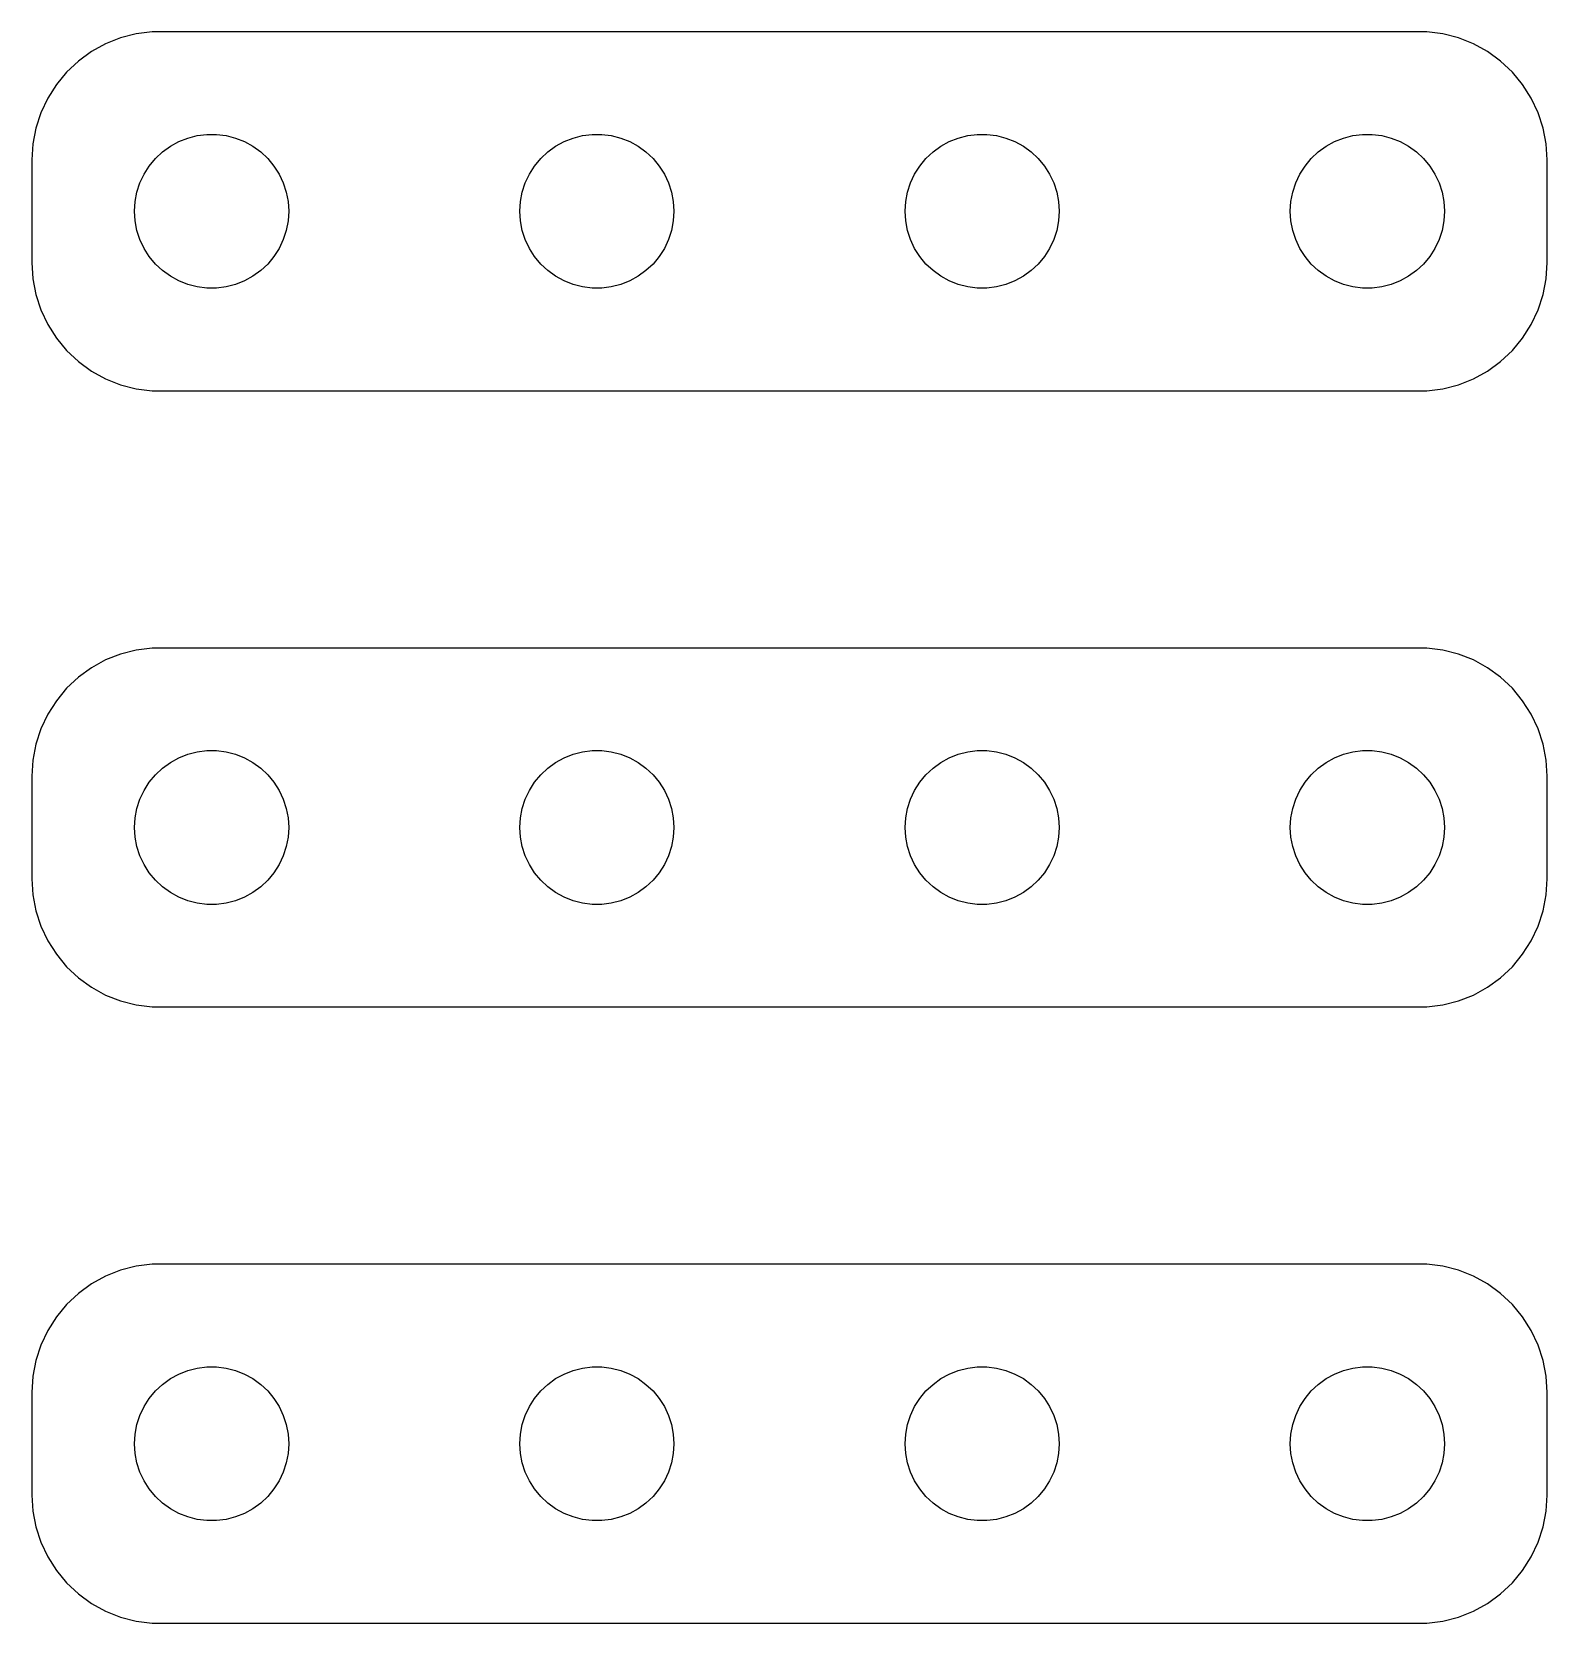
# Model space of a CAD drawing. Header units: metres. Extents: x -29.5 to 29.5, y 41 to 103.
import ezdxf

# ---------------------------------------------------------------- set-up
doc = ezdxf.new("R2010")
doc.units = ezdxf.units.M

msp = doc.modelspace()

# ---------------------------------------------------------------- linework, layer by layer
for p, q in [((-25.4369, 102.911), (-26.0451, 102.755)), ((-24.8139, 102.99), (-25.4369, 102.911)), ((24.8139, 102.99), (-24.8139, 102.99)), ((25.4369, 102.911), (24.8139, 102.99)), ((26.0451, 102.755), (25.4369, 102.911)), ((-26.6289, 102.524), (-27.1791, 102.222)), ((-26.0451, 102.755), (-26.6289, 102.524)), ((26.6289, 102.524), (26.0451, 102.755)), ((27.1791, 102.222), (26.6289, 102.524)), ((-27.6871, 101.853), (-28.1448, 101.423)), ((-27.1791, 102.222), (-27.6871, 101.853)), ((27.6871, 101.853), (27.1791, 102.222)), ((28.1448, 101.423), (27.6871, 101.853)), ((-28.1448, 101.423), (-28.5451, 100.939)), ((28.5451, 100.939), (28.1448, 101.423)), ((-28.8815, 100.409), (-29.1489, 99.8406)), ((-28.5451, 100.939), (-28.8815, 100.409)), ((28.8815, 100.409), (28.5451, 100.939)), ((29.1489, 99.8406), (28.8815, 100.409)), ((-29.1489, 99.8406), (-29.3429, 99.2434)), ((29.3429, 99.2434), (29.1489, 99.8406)), ((-29.3429, 99.2434), (-29.4606, 98.6267)), ((29.4606, 98.6267), (29.3429, 99.2434)), ((-29.4606, 98.6267), (-29.5, 98)), ((-24.1075, 98.533), (-23.7773, 98.7145)), ((-23.7773, 98.7145), (-23.427, 98.8532)), ((-23.427, 98.8532), (-23.0621, 98.9469)), ((-23.0621, 98.9469), (-22.6884, 98.9941)), ((-22.6884, 98.9941), (-22.3116, 98.9941)), ((-22.3116, 98.9941), (-21.9379, 98.9469)), ((-21.9379, 98.9469), (-21.5729, 98.8532)), ((-21.5729, 98.8532), (-21.2227, 98.7145)), ((-21.2227, 98.7145), (-20.8925, 98.533)), ((-9.10747, 98.533), (-8.77733, 98.7145)), ((-8.77733, 98.7145), (-8.42705, 98.8532)), ((-8.42705, 98.8532), (-8.06213, 98.9469)), ((-8.06213, 98.9469), (-7.68837, 98.9941)), ((-7.68837, 98.9941), (-7.31161, 98.9941)), ((-7.31161, 98.9941), (-6.93785, 98.9469)), ((-6.93785, 98.9469), (-6.57294, 98.8532)), ((-6.57294, 98.8532), (-6.22266, 98.7145)), ((-6.22266, 98.7145), (-5.89252, 98.533)), ((5.89252, 98.533), (6.22266, 98.7145)), ((6.22266, 98.7145), (6.57294, 98.8532)), ((6.57294, 98.8532), (6.93785, 98.9469)), ((6.93785, 98.9469), (7.31161, 98.9941)), ((7.31161, 98.9941), (7.68837, 98.9941)), ((7.68837, 98.9941), (8.06213, 98.9469)), ((8.06213, 98.9469), (8.42705, 98.8532)), ((8.42705, 98.8532), (8.77733, 98.7145)), ((8.77733, 98.7145), (9.10747, 98.533)), ((20.8925, 98.533), (21.2227, 98.7145)), ((21.2227, 98.7145), (21.5729, 98.8532)), ((21.5729, 98.8532), (21.9379, 98.9469)), ((21.9379, 98.9469), (22.3116, 98.9941)), ((22.3116, 98.9941), (22.6884, 98.9941)), ((22.6884, 98.9941), (23.0621, 98.9469)), ((23.0621, 98.9469), (23.427, 98.8532)), ((23.427, 98.8532), (23.7773, 98.7145)), ((23.7773, 98.7145), (24.1075, 98.533)), ((29.5, 98), (29.4606, 98.6267)), ((-29.5, 98), (-29.5, 94)), ((-24.927, 97.7634), (-24.6869, 98.0536)), ((-24.6869, 98.0536), (-24.4123, 98.3115)), ((-24.4123, 98.3115), (-24.1075, 98.533)), ((-20.8925, 98.533), (-20.5877, 98.3115)), ((-20.5877, 98.3115), (-20.3131, 98.0536)), ((-20.3131, 98.0536), (-20.0729, 97.7634)), ((-9.92705, 97.7634), (-9.6869, 98.0536)), ((-9.6869, 98.0536), (-9.41226, 98.3115)), ((-9.41226, 98.3115), (-9.10747, 98.533)), ((-5.89252, 98.533), (-5.58772, 98.3115)), ((-5.58772, 98.3115), (-5.31308, 98.0536)), ((-5.31308, 98.0536), (-5.07294, 97.7634)), ((5.07294, 97.7634), (5.31308, 98.0536)), ((5.31308, 98.0536), (5.58772, 98.3115)), ((5.58772, 98.3115), (5.89252, 98.533)), ((9.10747, 98.533), (9.41226, 98.3115)), ((9.41226, 98.3115), (9.6869, 98.0536)), ((9.6869, 98.0536), (9.92705, 97.7634)), ((20.0729, 97.7634), (20.3131, 98.0536)), ((20.3131, 98.0536), (20.5877, 98.3115)), ((20.5877, 98.3115), (20.8925, 98.533)), ((24.1075, 98.533), (24.4123, 98.3115)), ((24.4123, 98.3115), (24.6869, 98.0536)), ((24.6869, 98.0536), (24.927, 97.7634)), ((29.5, 94), (29.5, 98)), ((-25.2893, 97.1044), (-25.1289, 97.4453)), ((-25.1289, 97.4453), (-24.927, 97.7634)), ((-20.0729, 97.7634), (-19.8711, 97.4453)), ((-19.8711, 97.4453), (-19.7107, 97.1044)), ((-10.2893, 97.1044), (-10.1289, 97.4453)), ((-10.1289, 97.4453), (-9.92705, 97.7634)), ((-5.07294, 97.7634), (-4.87108, 97.4453)), ((-4.87108, 97.4453), (-4.71066, 97.1044)), ((4.71066, 97.1044), (4.87108, 97.4453)), ((4.87108, 97.4453), (5.07294, 97.7634)), ((9.92705, 97.7634), (10.1289, 97.4453)), ((10.1289, 97.4453), (10.2893, 97.1044)), ((19.7107, 97.1044), (19.8711, 97.4453)), ((19.8711, 97.4453), (20.0729, 97.7634)), ((24.927, 97.7634), (25.1289, 97.4453)), ((25.1289, 97.4453), (25.2893, 97.1044)), ((-25.4763, 96.376), (-25.4057, 96.7461)), ((-25.4057, 96.7461), (-25.2893, 97.1044)), ((-19.7107, 97.1044), (-19.5942, 96.7461)), ((-19.5942, 96.7461), (-19.5237, 96.376)), ((-10.4763, 96.376), (-10.4057, 96.7461)), ((-10.4057, 96.7461), (-10.2893, 97.1044)), ((-4.71066, 97.1044), (-4.59424, 96.7461)), ((-4.59424, 96.7461), (-4.52365, 96.376)), ((4.52365, 96.376), (4.59424, 96.7461)), ((4.59424, 96.7461), (4.71066, 97.1044)), ((10.2893, 97.1044), (10.4057, 96.7461)), ((10.4057, 96.7461), (10.4763, 96.376)), ((19.5237, 96.376), (19.5942, 96.7461)), ((19.5942, 96.7461), (19.7107, 97.1044)), ((25.2893, 97.1044), (25.4057, 96.7461)), ((25.4057, 96.7461), (25.4763, 96.376)), ((-25.5, 96), (-25.4763, 96.376)), ((-19.5237, 96.376), (-19.5, 96)), ((-10.5, 96), (-10.4763, 96.376)), ((-4.52365, 96.376), (-4.5, 96)), ((4.5, 96), (4.52365, 96.376)), ((10.4763, 96.376), (10.5, 96)), ((19.5, 96), (19.5237, 96.376)), ((25.4763, 96.376), (25.5, 96)), ((-25.4763, 95.624), (-25.5, 96)), ((-25.4057, 95.2539), (-25.4763, 95.624)), ((-19.5237, 95.624), (-19.5942, 95.2539)), ((-19.5, 96), (-19.5237, 95.624)), ((-10.4763, 95.624), (-10.5, 96)), ((-10.4057, 95.2539), (-10.4763, 95.624)), ((-4.52365, 95.624), (-4.59424, 95.2539)), ((-4.5, 96), (-4.52365, 95.624)), ((4.52365, 95.624), (4.5, 96)), ((4.59424, 95.2539), (4.52365, 95.624)), ((10.4763, 95.624), (10.4057, 95.2539)), ((10.5, 96), (10.4763, 95.624)), ((19.5237, 95.624), (19.5, 96)), ((19.5942, 95.2539), (19.5237, 95.624)), ((25.4763, 95.624), (25.4057, 95.2539)), ((25.5, 96), (25.4763, 95.624)), ((-25.2893, 94.8956), (-25.4057, 95.2539)), ((-25.1289, 94.5547), (-25.2893, 94.8956)), ((-19.7107, 94.8956), (-19.8711, 94.5547)), ((-19.5942, 95.2539), (-19.7107, 94.8956)), ((-10.2893, 94.8956), (-10.4057, 95.2539)), ((-10.1289, 94.5547), (-10.2893, 94.8956)), ((-4.71066, 94.8956), (-4.87108, 94.5547)), ((-4.59424, 95.2539), (-4.71066, 94.8956)), ((4.71066, 94.8956), (4.59424, 95.2539)), ((4.87108, 94.5547), (4.71066, 94.8956)), ((10.2893, 94.8956), (10.1289, 94.5547)), ((10.4057, 95.2539), (10.2893, 94.8956)), ((19.7107, 94.8956), (19.5942, 95.2539)), ((19.8711, 94.5547), (19.7107, 94.8956)), ((25.2893, 94.8956), (25.1289, 94.5547)), ((25.4057, 95.2539), (25.2893, 94.8956)), ((-24.927, 94.2366), (-25.1289, 94.5547)), ((-24.6869, 93.9464), (-24.927, 94.2366)), ((-20.0729, 94.2366), (-20.3131, 93.9464)), ((-19.8711, 94.5547), (-20.0729, 94.2366)), ((-9.92705, 94.2366), (-10.1289, 94.5547)), ((-9.6869, 93.9464), (-9.92705, 94.2366)), ((-5.07294, 94.2366), (-5.31308, 93.9464)), ((-4.87108, 94.5547), (-5.07294, 94.2366)), ((5.07294, 94.2366), (4.87108, 94.5547)), ((5.31308, 93.9464), (5.07294, 94.2366)), ((9.92705, 94.2366), (9.6869, 93.9464)), ((10.1289, 94.5547), (9.92705, 94.2366)), ((20.0729, 94.2366), (19.8711, 94.5547)), ((20.3131, 93.9464), (20.0729, 94.2366)), ((24.927, 94.2366), (24.6869, 93.9464)), ((25.1289, 94.5547), (24.927, 94.2366)), ((-29.5, 94), (-29.4606, 93.3733)), ((-24.4123, 93.6885), (-24.6869, 93.9464)), ((-24.1075, 93.467), (-24.4123, 93.6885)), ((-20.5877, 93.6885), (-20.8925, 93.467)), ((-20.3131, 93.9464), (-20.5877, 93.6885)), ((-9.41226, 93.6885), (-9.6869, 93.9464)), ((-9.10747, 93.467), (-9.41226, 93.6885)), ((-5.58772, 93.6885), (-5.89252, 93.467)), ((-5.31308, 93.9464), (-5.58772, 93.6885)), ((5.58772, 93.6885), (5.31308, 93.9464)), ((5.89252, 93.467), (5.58772, 93.6885)), ((9.41226, 93.6885), (9.10747, 93.467)), ((9.6869, 93.9464), (9.41226, 93.6885)), ((20.5877, 93.6885), (20.3131, 93.9464)), ((20.8925, 93.467), (20.5877, 93.6885)), ((24.4123, 93.6885), (24.1075, 93.467)), ((24.6869, 93.9464), (24.4123, 93.6885)), ((29.4606, 93.3733), (29.5, 94)), ((-29.4606, 93.3733), (-29.3429, 92.7566)), ((-23.7773, 93.2855), (-24.1075, 93.467)), ((-23.427, 93.1468), (-23.7773, 93.2855)), ((-23.0621, 93.0531), (-23.427, 93.1468)), ((-22.6884, 93.0059), (-23.0621, 93.0531)), ((-22.3116, 93.0059), (-22.6884, 93.0059)), ((-21.9379, 93.0531), (-22.3116, 93.0059)), ((-21.5729, 93.1468), (-21.9379, 93.0531)), ((-21.2227, 93.2855), (-21.5729, 93.1468)), ((-20.8925, 93.467), (-21.2227, 93.2855)), ((-8.77733, 93.2855), (-9.10747, 93.467)), ((-8.42705, 93.1468), (-8.77733, 93.2855)), ((-8.06213, 93.0531), (-8.42705, 93.1468)), ((-7.68837, 93.0059), (-8.06213, 93.0531)), ((-7.31161, 93.0059), (-7.68837, 93.0059)), ((-6.93785, 93.0531), (-7.31161, 93.0059)), ((-6.57294, 93.1468), (-6.93785, 93.0531)), ((-6.22266, 93.2855), (-6.57294, 93.1468)), ((-5.89252, 93.467), (-6.22266, 93.2855)), ((6.22266, 93.2855), (5.89252, 93.467)), ((6.57294, 93.1468), (6.22266, 93.2855)), ((6.93785, 93.0531), (6.57294, 93.1468)), ((7.31161, 93.0059), (6.93785, 93.0531)), ((7.68837, 93.0059), (7.31161, 93.0059)), ((8.06213, 93.0531), (7.68837, 93.0059)), ((8.42705, 93.1468), (8.06213, 93.0531)), ((8.77733, 93.2855), (8.42705, 93.1468)), ((9.10747, 93.467), (8.77733, 93.2855)), ((21.2227, 93.2855), (20.8925, 93.467)), ((21.5729, 93.1468), (21.2227, 93.2855)), ((21.9379, 93.0531), (21.5729, 93.1468)), ((22.3116, 93.0059), (21.9379, 93.0531)), ((22.6884, 93.0059), (22.3116, 93.0059)), ((23.0621, 93.0531), (22.6884, 93.0059)), ((23.427, 93.1468), (23.0621, 93.0531)), ((23.7773, 93.2855), (23.427, 93.1468)), ((24.1075, 93.467), (23.7773, 93.2855)), ((29.3429, 92.7566), (29.4606, 93.3733)), ((-29.3429, 92.7566), (-29.1489, 92.1594)), ((29.1489, 92.1594), (29.3429, 92.7566)), ((-29.1489, 92.1594), (-28.8815, 91.5912)), ((28.8815, 91.5912), (29.1489, 92.1594)), ((-28.8815, 91.5912), (-28.5451, 91.0611)), ((28.5451, 91.0611), (28.8815, 91.5912)), ((-28.5451, 91.0611), (-28.1448, 90.5773)), ((-28.1448, 90.5773), (-27.6871, 90.1474)), ((27.6871, 90.1474), (28.1448, 90.5773)), ((28.1448, 90.5773), (28.5451, 91.0611)), ((-27.6871, 90.1474), (-27.1791, 89.7784)), ((27.1791, 89.7784), (27.6871, 90.1474)), ((-27.1791, 89.7784), (-26.6289, 89.4759)), ((-26.6289, 89.4759), (-26.0451, 89.2447)), ((26.0451, 89.2447), (26.6289, 89.4759)), ((26.6289, 89.4759), (27.1791, 89.7784)), ((-26.0451, 89.2447), (-25.4369, 89.0886)), ((-25.4369, 89.0886), (-24.8139, 89.0099)), ((-24.8139, 89.0099), (24.8139, 89.0099)), ((24.8139, 89.0099), (25.4369, 89.0886)), ((25.4369, 89.0886), (26.0451, 89.2447)), ((-26.0451, 78.7553), (-26.6289, 78.5241)), ((-25.4369, 78.9114), (-26.0451, 78.7553)), ((-24.8139, 78.9901), (-25.4369, 78.9114)), ((24.8139, 78.9901), (-24.8139, 78.9901)), ((25.4369, 78.9114), (24.8139, 78.9901)), ((26.0451, 78.7553), (25.4369, 78.9114)), ((26.6289, 78.5241), (26.0451, 78.7553)), ((-27.1791, 78.2216), (-27.6871, 77.8526)), ((-26.6289, 78.5241), (-27.1791, 78.2216)), ((27.1791, 78.2216), (26.6289, 78.5241)), ((27.6871, 77.8526), (27.1791, 78.2216)), ((-27.6871, 77.8526), (-28.1448, 77.4227)), ((28.1448, 77.4227), (27.6871, 77.8526)), ((-28.5451, 76.9389), (-28.8815, 76.4088)), ((-28.1448, 77.4227), (-28.5451, 76.9389)), ((28.5451, 76.9389), (28.1448, 77.4227)), ((28.8815, 76.4088), (28.5451, 76.9389)), ((-28.8815, 76.4088), (-29.1489, 75.8406)), ((29.1489, 75.8406), (28.8815, 76.4088)), ((-29.1489, 75.8406), (-29.3429, 75.2434)), ((29.3429, 75.2434), (29.1489, 75.8406)), ((-29.3429, 75.2434), (-29.4606, 74.6267)), ((29.4606, 74.6267), (29.3429, 75.2434)), ((-29.4606, 74.6267), (-29.5, 74)), ((-24.4123, 74.3115), (-24.1075, 74.533)), ((-24.1075, 74.533), (-23.7773, 74.7145)), ((-23.7773, 74.7145), (-23.427, 74.8532)), ((-23.427, 74.8532), (-23.0621, 74.9469)), ((-23.0621, 74.9469), (-22.6884, 74.9941)), ((-22.6884, 74.9941), (-22.3116, 74.9941)), ((-22.3116, 74.9941), (-21.9379, 74.9469)), ((-21.9379, 74.9469), (-21.5729, 74.8532)), ((-21.5729, 74.8532), (-21.2227, 74.7145)), ((-21.2227, 74.7145), (-20.8925, 74.533)), ((-20.8925, 74.533), (-20.5877, 74.3115)), ((-9.41226, 74.3115), (-9.10747, 74.533)), ((-9.10747, 74.533), (-8.77733, 74.7145)), ((-8.77733, 74.7145), (-8.42705, 74.8532)), ((-8.42705, 74.8532), (-8.06213, 74.9469)), ((-8.06213, 74.9469), (-7.68837, 74.9941)), ((-7.68837, 74.9941), (-7.31161, 74.9941)), ((-7.31161, 74.9941), (-6.93785, 74.9469)), ((-6.93785, 74.9469), (-6.57294, 74.8532)), ((-6.57294, 74.8532), (-6.22266, 74.7145)), ((-6.22266, 74.7145), (-5.89252, 74.533)), ((-5.89252, 74.533), (-5.58772, 74.3115)), ((5.58772, 74.3115), (5.89252, 74.533)), ((5.89252, 74.533), (6.22266, 74.7145)), ((6.22266, 74.7145), (6.57294, 74.8532)), ((6.57294, 74.8532), (6.93785, 74.9469)), ((6.93785, 74.9469), (7.31161, 74.9941)), ((7.31161, 74.9941), (7.68837, 74.9941)), ((7.68837, 74.9941), (8.06213, 74.9469)), ((8.06213, 74.9469), (8.42705, 74.8532)), ((8.42705, 74.8532), (8.77733, 74.7145)), ((8.77733, 74.7145), (9.10747, 74.533)), ((9.10747, 74.533), (9.41226, 74.3115)), ((20.5877, 74.3115), (20.8925, 74.533)), ((20.8925, 74.533), (21.2227, 74.7145)), ((21.2227, 74.7145), (21.5729, 74.8532)), ((21.5729, 74.8532), (21.9379, 74.9469)), ((21.9379, 74.9469), (22.3116, 74.9941)), ((22.3116, 74.9941), (22.6884, 74.9941)), ((22.6884, 74.9941), (23.0621, 74.9469)), ((23.0621, 74.9469), (23.427, 74.8532)), ((23.427, 74.8532), (23.7773, 74.7145)), ((23.7773, 74.7145), (24.1075, 74.533)), ((24.1075, 74.533), (24.4123, 74.3115)), ((29.5, 74), (29.4606, 74.6267)), ((-29.5, 74), (-29.5, 70)), ((-25.1289, 73.4453), (-24.927, 73.7634)), ((-24.927, 73.7634), (-24.6869, 74.0536)), ((-24.6869, 74.0536), (-24.4123, 74.3115)), ((-20.5877, 74.3115), (-20.3131, 74.0536)), ((-20.3131, 74.0536), (-20.0729, 73.7634)), ((-20.0729, 73.7634), (-19.8711, 73.4453)), ((-10.1289, 73.4453), (-9.92705, 73.7634)), ((-9.92705, 73.7634), (-9.6869, 74.0536)), ((-9.6869, 74.0536), (-9.41226, 74.3115)), ((-5.58772, 74.3115), (-5.31308, 74.0536)), ((-5.31308, 74.0536), (-5.07294, 73.7634)), ((-5.07294, 73.7634), (-4.87108, 73.4453)), ((4.87108, 73.4453), (5.07294, 73.7634)), ((5.07294, 73.7634), (5.31308, 74.0536)), ((5.31308, 74.0536), (5.58772, 74.3115)), ((9.41226, 74.3115), (9.6869, 74.0536)), ((9.6869, 74.0536), (9.92705, 73.7634)), ((9.92705, 73.7634), (10.1289, 73.4453)), ((19.8711, 73.4453), (20.0729, 73.7634)), ((20.0729, 73.7634), (20.3131, 74.0536)), ((20.3131, 74.0536), (20.5877, 74.3115)), ((24.4123, 74.3115), (24.6869, 74.0536)), ((24.6869, 74.0536), (24.927, 73.7634)), ((24.927, 73.7634), (25.1289, 73.4453)), ((29.5, 70), (29.5, 74)), ((-25.2893, 73.1044), (-25.1289, 73.4453)), ((-19.8711, 73.4453), (-19.7107, 73.1044)), ((-10.2893, 73.1044), (-10.1289, 73.4453)), ((-4.87108, 73.4453), (-4.71066, 73.1044)), ((4.71066, 73.1044), (4.87108, 73.4453)), ((10.1289, 73.4453), (10.2893, 73.1044)), ((19.7107, 73.1044), (19.8711, 73.4453)), ((25.1289, 73.4453), (25.2893, 73.1044)), ((-25.4763, 72.376), (-25.4057, 72.7461)), ((-25.4057, 72.7461), (-25.2893, 73.1044)), ((-19.7107, 73.1044), (-19.5942, 72.7461)), ((-19.5942, 72.7461), (-19.5237, 72.376)), ((-10.4763, 72.376), (-10.4057, 72.7461)), ((-10.4057, 72.7461), (-10.2893, 73.1044)), ((-4.71066, 73.1044), (-4.59424, 72.7461)), ((-4.59424, 72.7461), (-4.52365, 72.376)), ((4.52365, 72.376), (4.59424, 72.7461)), ((4.59424, 72.7461), (4.71066, 73.1044)), ((10.2893, 73.1044), (10.4057, 72.7461)), ((10.4057, 72.7461), (10.4763, 72.376)), ((19.5237, 72.376), (19.5942, 72.7461)), ((19.5942, 72.7461), (19.7107, 73.1044)), ((25.2893, 73.1044), (25.4057, 72.7461)), ((25.4057, 72.7461), (25.4763, 72.376)), ((-25.5, 72), (-25.4763, 72.376)), ((-25.4763, 71.624), (-25.5, 72)), ((-19.5237, 72.376), (-19.5, 72)), ((-19.5, 72), (-19.5237, 71.624)), ((-10.5, 72), (-10.4763, 72.376)), ((-10.4763, 71.624), (-10.5, 72)), ((-4.52365, 72.376), (-4.5, 72)), ((-4.5, 72), (-4.52365, 71.624)), ((4.5, 72), (4.52365, 72.376)), ((4.52365, 71.624), (4.5, 72)), ((10.4763, 72.376), (10.5, 72)), ((10.5, 72), (10.4763, 71.624)), ((19.5, 72), (19.5237, 72.376)), ((19.5237, 71.624), (19.5, 72)), ((25.4763, 72.376), (25.5, 72)), ((25.5, 72), (25.4763, 71.624)), ((-25.4057, 71.2539), (-25.4763, 71.624)), ((-19.5237, 71.624), (-19.5942, 71.2539)), ((-10.4057, 71.2539), (-10.4763, 71.624)), ((-4.52365, 71.624), (-4.59424, 71.2539)), ((4.59424, 71.2539), (4.52365, 71.624)), ((10.4763, 71.624), (10.4057, 71.2539)), ((19.5942, 71.2539), (19.5237, 71.624)), ((25.4763, 71.624), (25.4057, 71.2539)), ((-25.2893, 70.8956), (-25.4057, 71.2539)), ((-25.1289, 70.5547), (-25.2893, 70.8956)), ((-19.7107, 70.8956), (-19.8711, 70.5547)), ((-19.5942, 71.2539), (-19.7107, 70.8956)), ((-10.2893, 70.8956), (-10.4057, 71.2539)), ((-10.1289, 70.5547), (-10.2893, 70.8956)), ((-4.71066, 70.8956), (-4.87108, 70.5547)), ((-4.59424, 71.2539), (-4.71066, 70.8956)), ((4.71066, 70.8956), (4.59424, 71.2539)), ((4.87108, 70.5547), (4.71066, 70.8956)), ((10.2893, 70.8956), (10.1289, 70.5547)), ((10.4057, 71.2539), (10.2893, 70.8956)), ((19.7107, 70.8956), (19.5942, 71.2539)), ((19.8711, 70.5547), (19.7107, 70.8956)), ((25.2893, 70.8956), (25.1289, 70.5547)), ((25.4057, 71.2539), (25.2893, 70.8956)), ((-24.927, 70.2366), (-25.1289, 70.5547)), ((-24.6869, 69.9464), (-24.927, 70.2366)), ((-20.0729, 70.2366), (-20.3131, 69.9464)), ((-19.8711, 70.5547), (-20.0729, 70.2366)), ((-9.92705, 70.2366), (-10.1289, 70.5547)), ((-9.6869, 69.9464), (-9.92705, 70.2366)), ((-5.07294, 70.2366), (-5.31308, 69.9464)), ((-4.87108, 70.5547), (-5.07294, 70.2366)), ((5.07294, 70.2366), (4.87108, 70.5547)), ((5.31308, 69.9464), (5.07294, 70.2366)), ((9.92705, 70.2366), (9.6869, 69.9464)), ((10.1289, 70.5547), (9.92705, 70.2366)), ((20.0729, 70.2366), (19.8711, 70.5547)), ((20.3131, 69.9464), (20.0729, 70.2366)), ((24.927, 70.2366), (24.6869, 69.9464)), ((25.1289, 70.5547), (24.927, 70.2366)), ((-29.5, 70), (-29.4606, 69.3733)), ((-24.4123, 69.6885), (-24.6869, 69.9464)), ((-24.1075, 69.467), (-24.4123, 69.6885)), ((-23.7773, 69.2855), (-24.1075, 69.467)), ((-20.8925, 69.467), (-21.2227, 69.2855)), ((-20.5877, 69.6885), (-20.8925, 69.467)), ((-20.3131, 69.9464), (-20.5877, 69.6885)), ((-9.41226, 69.6885), (-9.6869, 69.9464)), ((-9.10747, 69.467), (-9.41226, 69.6885)), ((-8.77733, 69.2855), (-9.10747, 69.467)), ((-5.89252, 69.467), (-6.22266, 69.2855)), ((-5.58772, 69.6885), (-5.89252, 69.467)), ((-5.31308, 69.9464), (-5.58772, 69.6885)), ((5.58772, 69.6885), (5.31308, 69.9464)), ((5.89252, 69.467), (5.58772, 69.6885)), ((6.22266, 69.2855), (5.89252, 69.467)), ((9.10747, 69.467), (8.77733, 69.2855)), ((9.41226, 69.6885), (9.10747, 69.467)), ((9.6869, 69.9464), (9.41226, 69.6885)), ((20.5877, 69.6885), (20.3131, 69.9464)), ((20.8925, 69.467), (20.5877, 69.6885)), ((21.2227, 69.2855), (20.8925, 69.467)), ((24.1075, 69.467), (23.7773, 69.2855)), ((24.4123, 69.6885), (24.1075, 69.467)), ((24.6869, 69.9464), (24.4123, 69.6885)), ((29.4606, 69.3733), (29.5, 70)), ((-29.4606, 69.3733), (-29.3429, 68.7566)), ((-23.427, 69.1468), (-23.7773, 69.2855)), ((-23.0621, 69.0531), (-23.427, 69.1468)), ((-22.6884, 69.0059), (-23.0621, 69.0531)), ((-22.3116, 69.0059), (-22.6884, 69.0059)), ((-21.9379, 69.0531), (-22.3116, 69.0059)), ((-21.5729, 69.1468), (-21.9379, 69.0531)), ((-21.2227, 69.2855), (-21.5729, 69.1468)), ((-8.42705, 69.1468), (-8.77733, 69.2855)), ((-8.06213, 69.0531), (-8.42705, 69.1468)), ((-7.68837, 69.0059), (-8.06213, 69.0531)), ((-7.31161, 69.0059), (-7.68837, 69.0059)), ((-6.93785, 69.0531), (-7.31161, 69.0059)), ((-6.57294, 69.1468), (-6.93785, 69.0531)), ((-6.22266, 69.2855), (-6.57294, 69.1468)), ((6.57294, 69.1468), (6.22266, 69.2855)), ((6.93785, 69.0531), (6.57294, 69.1468)), ((7.31161, 69.0059), (6.93785, 69.0531)), ((7.68837, 69.0059), (7.31161, 69.0059)), ((8.06213, 69.0531), (7.68837, 69.0059)), ((8.42705, 69.1468), (8.06213, 69.0531)), ((8.77733, 69.2855), (8.42705, 69.1468)), ((21.5729, 69.1468), (21.2227, 69.2855)), ((21.9379, 69.0531), (21.5729, 69.1468)), ((22.3116, 69.0059), (21.9379, 69.0531)), ((22.6884, 69.0059), (22.3116, 69.0059)), ((23.0621, 69.0531), (22.6884, 69.0059)), ((23.427, 69.1468), (23.0621, 69.0531)), ((23.7773, 69.2855), (23.427, 69.1468)), ((29.3429, 68.7566), (29.4606, 69.3733)), ((-29.3429, 68.7566), (-29.1489, 68.1594)), ((29.1489, 68.1594), (29.3429, 68.7566)), ((-29.1489, 68.1594), (-28.8815, 67.5912)), ((-28.8815, 67.5912), (-28.5451, 67.0611)), ((28.5451, 67.0611), (28.8815, 67.5912)), ((28.8815, 67.5912), (29.1489, 68.1594)), ((-28.5451, 67.0611), (-28.1448, 66.5773)), ((28.1448, 66.5773), (28.5451, 67.0611)), ((-28.1448, 66.5773), (-27.6871, 66.1474)), ((27.6871, 66.1474), (28.1448, 66.5773)), ((-27.6871, 66.1474), (-27.1791, 65.7784)), ((-27.1791, 65.7784), (-26.6289, 65.4759)), ((26.6289, 65.4759), (27.1791, 65.7784)), ((27.1791, 65.7784), (27.6871, 66.1474)), ((-26.6289, 65.4759), (-26.0451, 65.2447)), ((-26.0451, 65.2447), (-25.4369, 65.0886)), ((-25.4369, 65.0886), (-24.8139, 65.0099)), ((24.8139, 65.0099), (25.4369, 65.0886)), ((25.4369, 65.0886), (26.0451, 65.2447)), ((26.0451, 65.2447), (26.6289, 65.4759)), ((-24.8139, 65.0099), (24.8139, 65.0099)), ((-26.0451, 54.7553), (-26.6289, 54.5241)), ((-25.4369, 54.9114), (-26.0451, 54.7553)), ((-24.8139, 54.9901), (-25.4369, 54.9114)), ((24.8139, 54.9901), (-24.8139, 54.9901)), ((25.4369, 54.9114), (24.8139, 54.9901)), ((26.0451, 54.7553), (25.4369, 54.9114)), ((26.6289, 54.5241), (26.0451, 54.7553)), ((-27.1791, 54.2216), (-27.6871, 53.8526)), ((-26.6289, 54.5241), (-27.1791, 54.2216)), ((27.1791, 54.2216), (26.6289, 54.5241)), ((27.6871, 53.8526), (27.1791, 54.2216)), ((-28.1448, 53.4227), (-28.5451, 52.9389)), ((-27.6871, 53.8526), (-28.1448, 53.4227)), ((28.1448, 53.4227), (27.6871, 53.8526)), ((28.5451, 52.9389), (28.1448, 53.4227)), ((-28.5451, 52.9389), (-28.8815, 52.4088)), ((28.8815, 52.4088), (28.5451, 52.9389)), ((-28.8815, 52.4088), (-29.1489, 51.8406)), ((29.1489, 51.8406), (28.8815, 52.4088)), ((-29.1489, 51.8406), (-29.3429, 51.2434)), ((29.3429, 51.2434), (29.1489, 51.8406)), ((-29.3429, 51.2434), (-29.4606, 50.6267)), ((-23.7773, 50.7145), (-23.427, 50.8532)), ((-23.427, 50.8532), (-23.0621, 50.9469)), ((-23.0621, 50.9469), (-22.6884, 50.9941)), ((-22.6884, 50.9941), (-22.3116, 50.9941)), ((-22.3116, 50.9941), (-21.9379, 50.9469)), ((-21.9379, 50.9469), (-21.5729, 50.8532)), ((-21.5729, 50.8532), (-21.2227, 50.7145)), ((-8.77733, 50.7145), (-8.42705, 50.8532)), ((-8.42705, 50.8532), (-8.06213, 50.9469)), ((-8.06213, 50.9469), (-7.68837, 50.9941)), ((-7.68837, 50.9941), (-7.31161, 50.9941)), ((-7.31161, 50.9941), (-6.93785, 50.9469)), ((-6.93785, 50.9469), (-6.57294, 50.8532)), ((-6.57294, 50.8532), (-6.22266, 50.7145)), ((6.22266, 50.7145), (6.57294, 50.8532)), ((6.57294, 50.8532), (6.93785, 50.9469)), ((6.93785, 50.9469), (7.31161, 50.9941)), ((7.31161, 50.9941), (7.68837, 50.9941)), ((7.68837, 50.9941), (8.06213, 50.9469)), ((8.06213, 50.9469), (8.42705, 50.8532)), ((8.42705, 50.8532), (8.77733, 50.7145)), ((21.2227, 50.7145), (21.5729, 50.8532)), ((21.5729, 50.8532), (21.9379, 50.9469)), ((21.9379, 50.9469), (22.3116, 50.9941)), ((22.3116, 50.9941), (22.6884, 50.9941)), ((22.6884, 50.9941), (23.0621, 50.9469)), ((23.0621, 50.9469), (23.427, 50.8532)), ((23.427, 50.8532), (23.7773, 50.7145)), ((29.4606, 50.6267), (29.3429, 51.2434)), ((-29.4606, 50.6267), (-29.5, 50)), ((-24.6869, 50.0536), (-24.4123, 50.3115)), ((-24.4123, 50.3115), (-24.1075, 50.533)), ((-24.1075, 50.533), (-23.7773, 50.7145)), ((-21.2227, 50.7145), (-20.8925, 50.533)), ((-20.8925, 50.533), (-20.5877, 50.3115)), ((-20.5877, 50.3115), (-20.3131, 50.0536)), ((-9.6869, 50.0536), (-9.41226, 50.3115)), ((-9.41226, 50.3115), (-9.10747, 50.533)), ((-9.10747, 50.533), (-8.77733, 50.7145)), ((-6.22266, 50.7145), (-5.89252, 50.533)), ((-5.89252, 50.533), (-5.58772, 50.3115)), ((-5.58772, 50.3115), (-5.31308, 50.0536)), ((5.31308, 50.0536), (5.58772, 50.3115)), ((5.58772, 50.3115), (5.89252, 50.533)), ((5.89252, 50.533), (6.22266, 50.7145)), ((8.77733, 50.7145), (9.10747, 50.533)), ((9.10747, 50.533), (9.41226, 50.3115)), ((9.41226, 50.3115), (9.6869, 50.0536)), ((20.3131, 50.0536), (20.5877, 50.3115)), ((20.5877, 50.3115), (20.8925, 50.533)), ((20.8925, 50.533), (21.2227, 50.7145)), ((23.7773, 50.7145), (24.1075, 50.533)), ((24.1075, 50.533), (24.4123, 50.3115)), ((24.4123, 50.3115), (24.6869, 50.0536)), ((29.5, 50), (29.4606, 50.6267)), ((-29.5, 50), (-29.5, 46)), ((-25.1289, 49.4453), (-24.927, 49.7634)), ((-24.927, 49.7634), (-24.6869, 50.0536)), ((-20.3131, 50.0536), (-20.0729, 49.7634)), ((-20.0729, 49.7634), (-19.8711, 49.4453)), ((-10.1289, 49.4453), (-9.92705, 49.7634)), ((-9.92705, 49.7634), (-9.6869, 50.0536)), ((-5.31308, 50.0536), (-5.07294, 49.7634)), ((-5.07294, 49.7634), (-4.87108, 49.4453)), ((4.87108, 49.4453), (5.07294, 49.7634)), ((5.07294, 49.7634), (5.31308, 50.0536)), ((9.6869, 50.0536), (9.92705, 49.7634)), ((9.92705, 49.7634), (10.1289, 49.4453)), ((19.8711, 49.4453), (20.0729, 49.7634)), ((20.0729, 49.7634), (20.3131, 50.0536)), ((24.6869, 50.0536), (24.927, 49.7634)), ((24.927, 49.7634), (25.1289, 49.4453)), ((29.5, 46), (29.5, 50)), ((-25.4057, 48.7461), (-25.2893, 49.1044)), ((-25.2893, 49.1044), (-25.1289, 49.4453)), ((-19.8711, 49.4453), (-19.7107, 49.1044)), ((-19.7107, 49.1044), (-19.5942, 48.7461)), ((-10.4057, 48.7461), (-10.2893, 49.1044)), ((-10.2893, 49.1044), (-10.1289, 49.4453)), ((-4.87108, 49.4453), (-4.71066, 49.1044)), ((-4.71066, 49.1044), (-4.59424, 48.7461)), ((4.59424, 48.7461), (4.71066, 49.1044)), ((4.71066, 49.1044), (4.87108, 49.4453)), ((10.1289, 49.4453), (10.2893, 49.1044)), ((10.2893, 49.1044), (10.4057, 48.7461)), ((19.5942, 48.7461), (19.7107, 49.1044)), ((19.7107, 49.1044), (19.8711, 49.4453)), ((25.1289, 49.4453), (25.2893, 49.1044)), ((25.2893, 49.1044), (25.4057, 48.7461)), ((-25.5, 48), (-25.4763, 48.376)), ((-25.4763, 48.376), (-25.4057, 48.7461)), ((-19.5942, 48.7461), (-19.5237, 48.376)), ((-19.5237, 48.376), (-19.5, 48)), ((-10.5, 48), (-10.4763, 48.376)), ((-10.4763, 48.376), (-10.4057, 48.7461)), ((-4.59424, 48.7461), (-4.52365, 48.376)), ((-4.52365, 48.376), (-4.5, 48)), ((4.5, 48), (4.52365, 48.376)), ((4.52365, 48.376), (4.59424, 48.7461)), ((10.4057, 48.7461), (10.4763, 48.376)), ((10.4763, 48.376), (10.5, 48)), ((19.5, 48), (19.5237, 48.376)), ((19.5237, 48.376), (19.5942, 48.7461)), ((25.4057, 48.7461), (25.4763, 48.376)), ((25.4763, 48.376), (25.5, 48)), ((-25.4763, 47.624), (-25.5, 48)), ((-19.5, 48), (-19.5237, 47.624)), ((-10.4763, 47.624), (-10.5, 48)), ((-4.5, 48), (-4.52365, 47.624)), ((4.52365, 47.624), (4.5, 48)), ((10.5, 48), (10.4763, 47.624)), ((19.5237, 47.624), (19.5, 48)), ((25.5, 48), (25.4763, 47.624)), ((-25.4057, 47.2539), (-25.4763, 47.624)), ((-25.2893, 46.8956), (-25.4057, 47.2539)), ((-19.5942, 47.2539), (-19.7107, 46.8956)), ((-19.5237, 47.624), (-19.5942, 47.2539)), ((-10.4057, 47.2539), (-10.4763, 47.624)), ((-10.2893, 46.8956), (-10.4057, 47.2539)), ((-4.59424, 47.2539), (-4.71066, 46.8956)), ((-4.52365, 47.624), (-4.59424, 47.2539)), ((4.59424, 47.2539), (4.52365, 47.624)), ((4.71066, 46.8956), (4.59424, 47.2539)), ((10.4057, 47.2539), (10.2893, 46.8956)), ((10.4763, 47.624), (10.4057, 47.2539)), ((19.5942, 47.2539), (19.5237, 47.624)), ((19.7107, 46.8956), (19.5942, 47.2539)), ((25.4057, 47.2539), (25.2893, 46.8956)), ((25.4763, 47.624), (25.4057, 47.2539)), ((-25.1289, 46.5547), (-25.2893, 46.8956)), ((-24.927, 46.2366), (-25.1289, 46.5547)), ((-19.8711, 46.5547), (-20.0729, 46.2366)), ((-19.7107, 46.8956), (-19.8711, 46.5547)), ((-10.1289, 46.5547), (-10.2893, 46.8956)), ((-9.92705, 46.2366), (-10.1289, 46.5547)), ((-4.87108, 46.5547), (-5.07294, 46.2366)), ((-4.71066, 46.8956), (-4.87108, 46.5547)), ((4.87108, 46.5547), (4.71066, 46.8956)), ((5.07294, 46.2366), (4.87108, 46.5547)), ((10.1289, 46.5547), (9.92705, 46.2366)), ((10.2893, 46.8956), (10.1289, 46.5547)), ((19.8711, 46.5547), (19.7107, 46.8956)), ((20.0729, 46.2366), (19.8711, 46.5547)), ((25.1289, 46.5547), (24.927, 46.2366)), ((25.2893, 46.8956), (25.1289, 46.5547)), ((-29.5, 46), (-29.4606, 45.3733)), ((-24.6869, 45.9464), (-24.927, 46.2366)), ((-24.4123, 45.6885), (-24.6869, 45.9464)), ((-20.3131, 45.9464), (-20.5877, 45.6885)), ((-20.0729, 46.2366), (-20.3131, 45.9464)), ((-9.6869, 45.9464), (-9.92705, 46.2366)), ((-9.41226, 45.6885), (-9.6869, 45.9464)), ((-5.31308, 45.9464), (-5.58772, 45.6885)), ((-5.07294, 46.2366), (-5.31308, 45.9464)), ((5.31308, 45.9464), (5.07294, 46.2366)), ((5.58772, 45.6885), (5.31308, 45.9464)), ((9.6869, 45.9464), (9.41226, 45.6885)), ((9.92705, 46.2366), (9.6869, 45.9464)), ((20.3131, 45.9464), (20.0729, 46.2366)), ((20.5877, 45.6885), (20.3131, 45.9464)), ((24.6869, 45.9464), (24.4123, 45.6885)), ((24.927, 46.2366), (24.6869, 45.9464)), ((29.4606, 45.3733), (29.5, 46)), ((-29.4606, 45.3733), (-29.3429, 44.7566)), ((-24.1075, 45.467), (-24.4123, 45.6885)), ((-23.7773, 45.2855), (-24.1075, 45.467)), ((-23.427, 45.1468), (-23.7773, 45.2855)), ((-21.2227, 45.2855), (-21.5729, 45.1468)), ((-20.8925, 45.467), (-21.2227, 45.2855)), ((-20.5877, 45.6885), (-20.8925, 45.467)), ((-9.10747, 45.467), (-9.41226, 45.6885)), ((-8.77733, 45.2855), (-9.10747, 45.467)), ((-8.42705, 45.1468), (-8.77733, 45.2855)), ((-6.22266, 45.2855), (-6.57294, 45.1468)), ((-5.89252, 45.467), (-6.22266, 45.2855)), ((-5.58772, 45.6885), (-5.89252, 45.467)), ((5.89252, 45.467), (5.58772, 45.6885)), ((6.22266, 45.2855), (5.89252, 45.467)), ((6.57294, 45.1468), (6.22266, 45.2855)), ((8.77733, 45.2855), (8.42705, 45.1468)), ((9.10747, 45.467), (8.77733, 45.2855)), ((9.41226, 45.6885), (9.10747, 45.467)), ((20.8925, 45.467), (20.5877, 45.6885)), ((21.2227, 45.2855), (20.8925, 45.467)), ((21.5729, 45.1468), (21.2227, 45.2855)), ((23.7773, 45.2855), (23.427, 45.1468)), ((24.1075, 45.467), (23.7773, 45.2855)), ((24.4123, 45.6885), (24.1075, 45.467)), ((29.3429, 44.7566), (29.4606, 45.3733)), ((-29.3429, 44.7566), (-29.1489, 44.1594)), ((-23.0621, 45.0531), (-23.427, 45.1468)), ((-22.6884, 45.0059), (-23.0621, 45.0531)), ((-22.3116, 45.0059), (-22.6884, 45.0059)), ((-21.9379, 45.0531), (-22.3116, 45.0059)), ((-21.5729, 45.1468), (-21.9379, 45.0531)), ((-8.06213, 45.0531), (-8.42705, 45.1468)), ((-7.68837, 45.0059), (-8.06213, 45.0531)), ((-7.31161, 45.0059), (-7.68837, 45.0059)), ((-6.93785, 45.0531), (-7.31161, 45.0059)), ((-6.57294, 45.1468), (-6.93785, 45.0531)), ((6.93785, 45.0531), (6.57294, 45.1468)), ((7.31161, 45.0059), (6.93785, 45.0531)), ((7.68837, 45.0059), (7.31161, 45.0059)), ((8.06213, 45.0531), (7.68837, 45.0059)), ((8.42705, 45.1468), (8.06213, 45.0531)), ((21.9379, 45.0531), (21.5729, 45.1468)), ((22.3116, 45.0059), (21.9379, 45.0531)), ((22.6884, 45.0059), (22.3116, 45.0059)), ((23.0621, 45.0531), (22.6884, 45.0059)), ((23.427, 45.1468), (23.0621, 45.0531)), ((29.1489, 44.1594), (29.3429, 44.7566)), ((-29.1489, 44.1594), (-28.8815, 43.5912)), ((28.8815, 43.5912), (29.1489, 44.1594)), ((-28.8815, 43.5912), (-28.5451, 43.0611)), ((28.5451, 43.0611), (28.8815, 43.5912)), ((-28.5451, 43.0611), (-28.1448, 42.5773)), ((28.1448, 42.5773), (28.5451, 43.0611)), ((-28.1448, 42.5773), (-27.6871, 42.1474)), ((-27.6871, 42.1474), (-27.1791, 41.7784)), ((27.1791, 41.7784), (27.6871, 42.1474)), ((27.6871, 42.1474), (28.1448, 42.5773)), ((-27.1791, 41.7784), (-26.6289, 41.4759)), ((26.6289, 41.4759), (27.1791, 41.7784)), ((-26.6289, 41.4759), (-26.0451, 41.2447)), ((-26.0451, 41.2447), (-25.4369, 41.0886)), ((-25.4369, 41.0886), (-24.8139, 41.0099)), ((-24.8139, 41.0099), (24.8139, 41.0099)), ((24.8139, 41.0099), (25.4369, 41.0886)), ((25.4369, 41.0886), (26.0451, 41.2447)), ((26.0451, 41.2447), (26.6289, 41.4759))]:
    msp.add_line(p, q)

doc.saveas('drawing.dxf')
